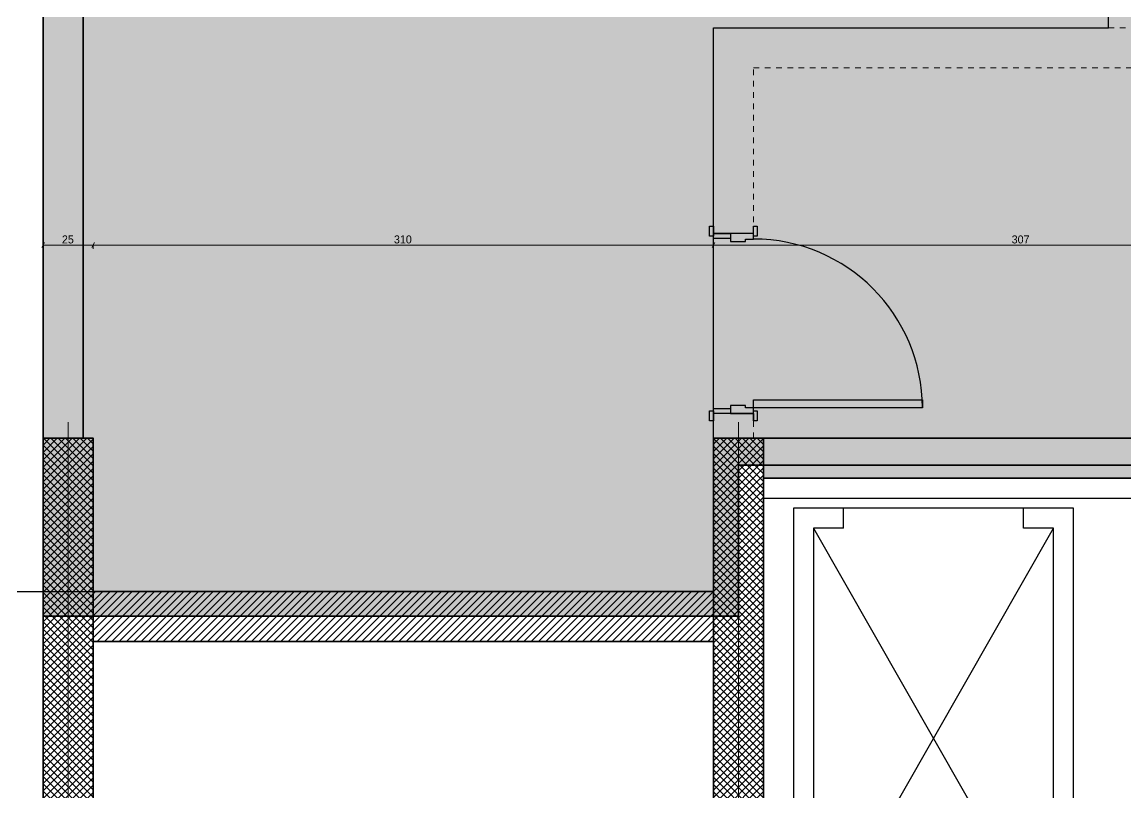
# Model space of a CAD drawing. Header units: millimetres. Extents: x -1912 to 88153, y -54123 to 4469.
# Drawn here: x 52145 to 57661, y -13173 to -9322 of the extents above; entities that cross this region are included whole.
import ezdxf

# ---------------------------------------------------------------- set-up
doc = ezdxf.new("R2010")
doc.units = ezdxf.units.MM
doc.header["$MEASUREMENT"] = 0
doc.linetypes.add('Small Dashed', pattern=[56.444444, 28.222222, -28.222222])
for name, color, linetype, lineweight in [('2D Drafting - General_Pen_No__42', 8, 'Continuous', 25), ('A - Dimensionimi_Pen_No__1', 7, 'Continuous', 13), ('A - Muret_Pen_No__7', 7, 'Continuous', 35), ('A - Perdhesa Polyine_Pen_No__6', 5, 'Continuous', 35), ('A - Pllaka Perdhes_Pen_No__42', 8, 'Continuous', 25), ('A - Shtyllat_Pen_No__1', 7, 'Continuous', 13), ('A - Shtyllat_Pen_No__7', 7, 'Continuous', 35), ('Archicad Doors_Pen_No__42', 8, 'Continuous', 25)]:
    doc.layers.add(name, color=color, linetype=linetype, lineweight=lineweight)
for name, color, linetype in [('A - Dimensionimi', 7, 'Continuous'), ('A - Muret', 7, 'Continuous'), ('A - Pllaka Perdhes', 7, 'Continuous'), ('A - Shtyllat', 7, 'Continuous')]:
    doc.layers.add(name, color=color, linetype=linetype)
for name, color, linetype, lineweight, true_color in [('A - Fill Zone_Pen_No__28', 7, 'Continuous', 35, 0xa80f02), ('A - Fill Zone_Pen_No__83', 7, 'Continuous', 13, 0xff9955), ('A - Muret_Pen_No__102', 7, 'Continuous', 13, 0xcccccc), ('A - Muret_Pen_No__62', 7, 'Continuous', 20, 0xaaaaaa)]:
    doc.layers.add(name, color=color, linetype=linetype, lineweight=lineweight, true_color=true_color)
doc.styles.add('GENERATED_STYLE_1', font='GOTHIC.TTF')
doc.dimstyles.new('GENERATED_STYLE__4', dxfattribs={"dimtxt": 40, "dimasz": 19, "dimexe": 0.18, "dimexo": 0.0625, "dimgap": 0, "dimtad": 1, "dimtih": 1, "dimtoh": 1, "dimdec": 0, "dimlfac": 0.1, "dimzin": 0, "dimdsep": 46, "dimtxsty": 'GENERATED_STYLE_1', "dimblk": 'ARROWHEAD_2', "dimblk1": 'ARROWHEAD_2', "dimblk2": 'ARROWHEAD_2', "dimcen": 0.09, "dimse1": 1, "dimse2": 1, "dimclrd": 7, "dimclre": 7, "dimclrt": 7, "dimadec": 0, "dimazin": 0, "dimtfac": 1, "dimtdec": 4, "dimtmove": 0, "dimatfit": 3, "dimfxl": 0, "dimtolj": 1, "dimtzin": 0, "dimarcsym": 0})
pattern_1 = [(45, (0, 0), (-18.384776, 18.384776), []), (135, (0, 0), (18.384776, 18.384776), [])]

# ---------------------------------------------------------------- blocks, each defined once
blk = doc.blocks.new('Slab_1', base_point=(52250, 0))
at = {"layer": 'A - Pllaka Perdhes_Pen_No__42', "color": 8, "linetype": 'Continuous', "lineweight": 25, "flags": 128}
for points in [[(52250, 0), (52250, -19000.8), (55508, -33520.5), (75434.2, -29049.3), (72314.3, -15145.1), (73150, -14957.6), (73150, 0)], [(55850, -11700.8), (59350, -11700.8), (59350, -14600.8), (55850, -14600.8)]]:
    blk.add_lwpolyline(points, close=True, dxfattribs=at)
blk = doc.blocks.new('Slab_16', base_point=(27550, 0))
at = {"layer": 'A - Pllaka Perdhes_Pen_No__42', "color": 8, "linetype": 'Continuous', "lineweight": 25, "flags": 128}
blk.add_lwpolyline([(27550, 0), (27550, -19000.8), (52100, -19000.8), (52100, -12165.8), (55600, -12165.8), (55600, -9350.8), (57575, -9350.8), (57575, -7600), (55615, -7600), (55615, -6200), (52100, -6200), (52100, 0)], close=True, dxfattribs=at)
blk = doc.blocks.new('Wall_5', base_point=(52500, -12415.8))
at = {"layer": 'A - Muret_Pen_No__102', "linetype": 'Continuous', "lineweight": 13, "true_color": 0xcccccc}
h = blk.add_hatch(dxfattribs=at)
h.set_pattern_fill('Common_Brick', color=254, style=0, pattern_type=2)
h.set_pattern_definition([(45, (0, 0), (-18.384776, 18.384776), [])])
h.paths.add_polyline_path([(52500, -12415.8), (55600, -12415.8), (55600, -12165.8), (52500, -12165.8)])
at = {"layer": 'A - Muret_Pen_No__7', "color": 7, "linetype": 'Continuous', "lineweight": 35, "flags": 128}
for points in [[(55600, -12165.8), (52500, -12165.8)], [(52500, -12415.8), (55600, -12415.8)]]:
    blk.add_lwpolyline(points, dxfattribs=at)
blk = doc.blocks.new('Wall_23', base_point=(55850, -11400.8))
at = {"layer": 'A - Muret_Pen_No__102', "linetype": 'Continuous', "lineweight": 0, "true_color": 0xcccccc}
blk.add_hatch(color=254, dxfattribs=at).paths.add_polyline_path([(55850, -11600.8), (59350, -11600.8), (59350, -11400.8), (55850, -11400.8)])
at = {"layer": 'A - Muret_Pen_No__7', "color": 7, "linetype": 'Continuous', "lineweight": 35, "flags": 128}
for points in [[(58674.6, -11400.8), (55850, -11400.8)], [(59350, -11400.8), (58924.6, -11400.8)], [(55850, -11600.8), (59350, -11600.8)]]:
    blk.add_lwpolyline(points, dxfattribs=at)
blk = doc.blocks.new('Wall_26', base_point=(55700, -9450.8))
at = {"layer": 'A - Muret', "linetype": 'Continuous', "lineweight": 0, "true_color": 0xf3f3f3}
for points in [[(55800, -9550.8), (55600, -9350.8), (55600, -9550.8)], [(55600, -9350.8), (55800, -9550.8), (55800, -9350.8)], [(55800, -9550.8), (58674.6, -9550.8), (58674.6, -9350.8), (55800, -9350.8)]]:
    blk.add_hatch(color=7, dxfattribs=at).paths.add_polyline_path(points)
at = {"layer": 'A - Muret_Pen_No__62', "color": 253, "linetype": 'Small Dashed', "lineweight": 20, "true_color": 0xaaaaaa, "flags": 128}
for points in [[(55600, -9350.8), (55600, -9550.8)], [(58674.6, -9350.8), (55600, -9350.8)], [(55800, -9550.8), (58674.6, -9550.8)]]:
    blk.add_lwpolyline(points, dxfattribs=at)
blk = doc.blocks.new('Door 26_3')
at = {"layer": 'Archicad Doors_Pen_No__42', "color": 8, "linetype": 'Continuous', "lineweight": 25}
for p, q in [((382, 0), (382, 844)), ((382, 844), (422, 844)), ((422, 844), (422, 0)), ((-487, 0), (-487, 19)), ((-487, 19), (-437, 19)), ((-437, 0), (-487, 0)), ((-450, 0), (-487, 0)), ((-450, 0), (-487, 0)), ((-422, 0), (-450, 0)), ((-450, 0), (-450, -115)), ((-450, 0), (-450, -115)), ((-450, 0), (-450, -115)), ((-437, 19), (-437, 0)), ((-422, -40), (-422, 0)), ((422, 0), (382, 0)), ((450, 0), (422, 0)), ((422, 0), (422, -40)), ((437, 19), (487, 19)), ((437, 0), (437, 19)), ((487, 0), (437, 0)), ((450, -115), (450, 0)), ((450, 0), (450, -115)), ((450, 0), (450, -115)), ((450, 0), (487, 0)), ((450, 0), (487, 0)), ((487, 19), (487, 0)), ((-410, -40), (-422, -40)), ((-410, -115), (-410, -40)), ((422, -40), (410, -40)), ((410, -40), (410, -115)), ((-450, -200), (-450, -115)), ((-450, -115), (-425, -115)), ((-450, -115), (-410, -115)), ((-450, -115), (-450, -200)), ((-450, -115), (-450, -200)), ((-425, -115), (-425, -200)), ((410, -115), (450, -115)), ((425, -200), (425, -115)), ((425, -115), (450, -115)), ((450, -115), (450, -200)), ((450, -115), (450, -200)), ((450, -115), (450, -200)), ((-487, -219), (-487, -200)), ((-487, -200), (-437, -200)), ((-450, -200), (-487, -200)), ((-450, -200), (-487, -200)), ((-437, -219), (-487, -219)), ((-425, -200), (-450, -200)), ((-437, -200), (-437, -219)), ((450, -200), (425, -200)), ((437, -200), (487, -200)), ((437, -219), (437, -200)), ((487, -219), (437, -219)), ((450, -200), (487, -200)), ((450, -200), (487, -200)), ((487, -200), (487, -219))]:
    blk.add_line(p, q, dxfattribs=at)
blk.add_arc((422, 0), 844, 90, 180, dxfattribs=at)
blk = doc.blocks.new('Wall_57', base_point=(55700, -9450.8))
at = {"layer": 'A - Muret', "linetype": 'Continuous', "lineweight": 0, "true_color": 0xf3f3f3}
for points in [[(55600, -9550.8), (55600, -10377.6), (55800, -10377.6), (55800, -9550.8)], [(55600, -11400.8), (55800, -11400.8), (55800, -11277.6), (55600, -11277.6)]]:
    blk.add_hatch(color=7, dxfattribs=at).paths.add_polyline_path(points)
at = {"layer": 'A - Muret_Pen_No__62', "color": 253, "linetype": 'Small Dashed', "lineweight": 20, "true_color": 0xaaaaaa}
for p, q in [((55600, -10377.6), (55600, -10340.6)), ((55800, -10377.6), (55800, -10340.6)), ((55685, -10377.6), (55600, -10377.6)), ((55800, -10377.6), (55685, -10377.6)), ((55600, -11277.6), (55600, -11314.6)), ((55685, -11277.6), (55600, -11277.6)), ((55800, -11277.6), (55685, -11277.6)), ((55800, -11277.6), (55800, -11314.6))]:
    blk.add_line(p, q, dxfattribs=at)
at = {"layer": 'A - Muret_Pen_No__62', "color": 253, "linetype": 'Small Dashed', "lineweight": 20, "true_color": 0xaaaaaa, "flags": 128}
for points in [[(55600, -9550.8), (55600, -10377.6)], [(55800, -10377.6), (55800, -9550.8)], [(55600, -11277.6), (55600, -11400.8)], [(55800, -11400.8), (55800, -11277.6)]]:
    blk.add_lwpolyline(points, dxfattribs=at)
at = {"layer": 'Archicad Doors_Pen_No__42', "color": 8, "linetype": 'Continuous', "lineweight": 25, "zscale": 1000, "rotation": 270}
blk.add_blockref('Door 26_3', (55800, -10827.6), dxfattribs=at)
blk = doc.blocks.new('Wall_80', base_point=(52250, -11400.8))
at = {"layer": 'A - Muret_Pen_No__102', "linetype": 'Continuous', "lineweight": 0, "true_color": 0xcccccc}
blk.add_hatch(color=254, dxfattribs=at).paths.add_polyline_path([(52450, -11400.8), (52450, -6200), (52250, -6200), (52250, -11400.8)])
at = {"layer": 'A - Muret_Pen_No__7', "color": 7, "linetype": 'Continuous', "lineweight": 35, "flags": 128}
for points in [[(52250, -6200), (52250, -11400.8)], [(52450, -11400.8), (52450, -6200)]]:
    blk.add_lwpolyline(points, dxfattribs=at)
blk = doc.blocks.new('Column_41', base_point=(52375, -15200.8))
at = {"layer": 'A - Shtyllat', "linetype": 'Continuous', "lineweight": 0, "true_color": 0x000000}
h = blk.add_hatch(dxfattribs=at)
h.set_pattern_fill('Concrete_Block', color=18, style=0, pattern_type=2)
h.set_pattern_definition(pattern_1)
h.paths.add_polyline_path([(52250, -19000.8), (52500, -19000.8), (52500, -11400.8), (52250, -11400.8)])
at = {"layer": 'A - Shtyllat_Pen_No__1', "color": 7, "linetype": 'Continuous', "lineweight": 13}
for p, q in [((52375, -15120.8), (52375, -11320.8)), ((52295, -15200.8), (52170, -15200.8)), ((52455, -15200.8), (52580, -15200.8)), ((52375, -15280.8), (52375, -19080.8))]:
    blk.add_line(p, q, dxfattribs=at)
blk.add_point((52375, -15200.8), dxfattribs=at)
at = {"layer": 'A - Shtyllat_Pen_No__7', "color": 7, "linetype": 'Continuous', "lineweight": 35, "flags": 128}
blk.add_lwpolyline([(52250, -19000.8), (52500, -19000.8), (52500, -11400.8), (52250, -11400.8)], close=True, dxfattribs=at)
blk = doc.blocks.new('*D358')
at = {"layer": 'A - Dimensionimi_Pen_No__1', "color": 7, "linetype": 'Continuous', "lineweight": 13}
for p, q in [((52257.2, -10423.7), (52242.8, -10448.7)), ((52507.2, -10423.7), (52492.8, -10448.7)), ((52250, -10436.2), (52500, -10436.2)), ((52250, -10454.9), (52250, -10436.2)), ((52500, -10454.9), (52500, -10436.2))]:
    blk.add_line(p, q, dxfattribs=at)
at = {"layer": 'A - Dimensionimi_Pen_No__1', "color": 7, "lineweight": 13, "insert": (52343.7, -10428.2), "char_height": 40, "attachment_point": 7, "style": 'GENERATED_STYLE_1'}
blk.add_mtext('\\A1;{\\pql;\\fCentury Gothic|b0|i0|c0|p0;\\W1.000000;25}', dxfattribs=at)
blk = doc.blocks.new('ARROWHEAD_2')
at = {"color": 0, "linetype": 'Continuous', "lineweight": 0}
for p, q in [((0, 0), (-1, 0)), ((-0.38, -0.66), (0.38, 0.66))]:
    blk.add_line(p, q, dxfattribs=at)
blk = doc.blocks.new('*D359')
at = {"layer": 'A - Dimensionimi_Pen_No__1', "color": 7, "linetype": 'Continuous', "lineweight": 13}
for p, q in [((52507.2, -10423.7), (52492.8, -10448.7)), ((55607.2, -10423.7), (55592.8, -10448.7)), ((52500, -10454.9), (52500, -10436.2)), ((52500, -10436.2), (55600, -10436.2)), ((55600, -10454.9), (55600, -10436.2))]:
    blk.add_line(p, q, dxfattribs=at)
at = {"layer": 'A - Dimensionimi_Pen_No__1', "color": 7, "lineweight": 13, "insert": (54003.1, -10428.2), "char_height": 40, "attachment_point": 7, "style": 'GENERATED_STYLE_1'}
blk.add_mtext('\\A1;{\\pql;\\fCentury Gothic|b0|i0|c0|p0;\\W1.000000;310}', dxfattribs=at)
blk = doc.blocks.new('*D360')
at = {"layer": 'A - Dimensionimi_Pen_No__1', "color": 7, "linetype": 'Continuous', "lineweight": 13}
for p, q in [((55607.2, -10423.7), (55592.8, -10448.7)), ((58681.8, -10423.7), (58667.4, -10448.7)), ((58674.6, -10436.2), (58674.6, -10417.4)), ((55600, -10454.9), (55600, -10436.2)), ((55600, -10436.2), (58674.6, -10436.2))]:
    blk.add_line(p, q, dxfattribs=at)
at = {"layer": 'A - Dimensionimi_Pen_No__1', "color": 7, "lineweight": 13, "insert": (57090.4, -10428.2), "char_height": 40, "attachment_point": 7, "style": 'GENERATED_STYLE_1'}
blk.add_mtext('\\A1;{\\pql;\\fCentury Gothic|b0|i0|c0|p0;\\W1.000000;307}', dxfattribs=at)
blk = doc.blocks.new('*D427')
at = {"layer": 'A - Dimensionimi_Pen_No__1', "color": 7, "linetype": 'Continuous', "lineweight": 13}
for p, q in [((55607.2, -8602.6), (55592.8, -8627.6)), ((71357.2, -8602.6), (71342.8, -8627.6)), ((71350, -8615.1), (71350, -8596.3)), ((55600, -8615.1), (71350, -8615.1)), ((55600, -8633.8), (55600, -8615.1))]:
    blk.add_line(p, q, dxfattribs=at)
at = {"layer": 'A - Dimensionimi_Pen_No__1', "color": 7, "lineweight": 13, "insert": (63404.6, -8607.1), "char_height": 40, "attachment_point": 7, "style": 'GENERATED_STYLE_1'}
blk.add_mtext('\\A1;{\\pql;\\fCentury Gothic|b0|i0|c0|p0;\\W1.000000;1,575}', dxfattribs=at)
blk = doc.blocks.new('Column_52', base_point=(52375, -15200.8))
at = {"layer": 'A - Shtyllat', "linetype": 'Continuous', "lineweight": 0, "true_color": 0x000000}
h = blk.add_hatch(dxfattribs=at)
h.set_pattern_fill('Concrete_Block', color=18, style=0, pattern_type=2)
h.set_pattern_definition(pattern_1)
h.paths.add_polyline_path([(52250, -19000.8), (52500, -19000.8), (52500, -11400.8), (52250, -11400.8)])
at = {"layer": 'A - Shtyllat_Pen_No__1', "color": 7, "linetype": 'Continuous', "lineweight": 13}
for p, q in [((52375, -15120.8), (52375, -11320.8)), ((52295, -15200.8), (52170, -15200.8)), ((52455, -15200.8), (52580, -15200.8)), ((52375, -15280.8), (52375, -19080.8))]:
    blk.add_line(p, q, dxfattribs=at)
blk.add_point((52375, -15200.8), dxfattribs=at)
at = {"layer": 'A - Shtyllat_Pen_No__7', "color": 7, "linetype": 'Continuous', "lineweight": 35, "flags": 128}
blk.add_lwpolyline([(52250, -19000.8), (52500, -19000.8), (52500, -11400.8), (52250, -11400.8)], close=True, dxfattribs=at)
blk = doc.blocks.new('Column_53', base_point=(55725, -15200.8))
at = {"layer": 'A - Shtyllat', "linetype": 'Continuous', "lineweight": 0, "true_color": 0x000000}
h = blk.add_hatch(dxfattribs=at)
h.set_pattern_fill('Concrete_Block', color=18, style=0, pattern_type=2)
h.set_pattern_definition(pattern_1)
h.paths.add_polyline_path([(55600, -19000.8), (55850, -19000.8), (55850, -11400.8), (55600, -11400.8)])
at = {"layer": 'A - Shtyllat_Pen_No__1', "color": 7, "linetype": 'Continuous', "lineweight": 13}
for p, q in [((55725, -15120.8), (55725, -11320.8)), ((55645, -15200.8), (55520, -15200.8)), ((55805, -15200.8), (55930, -15200.8)), ((55725, -15280.8), (55725, -19080.8))]:
    blk.add_line(p, q, dxfattribs=at)
blk.add_point((55725, -15200.8), dxfattribs=at)
at = {"layer": 'A - Shtyllat_Pen_No__7', "color": 7, "linetype": 'Continuous', "lineweight": 35, "flags": 128}
blk.add_lwpolyline([(55600, -19000.8), (55850, -19000.8), (55850, -11400.8), (55600, -11400.8)], close=True, dxfattribs=at)

msp = doc.modelspace()

# ---------------------------------------------------------------- hatches: boundary and pattern name
at = {"layer": 'A - Fill Zone_Pen_No__83', "linetype": 'Continuous', "lineweight": 0, "true_color": 0x190f08}
msp.add_hatch(color=28, dxfattribs=at).paths.add_polyline_path([(58799.6, -11535.1), (58799.6, -9475.8), (73150, -9475.8), (73150, -6100), (52250, -6100), (52250, -12290.3), (55724.8, -12290.3), (55724.8, -11534.7)])

# ---------------------------------------------------------------- linework, layer by layer
at = {"layer": '2D Drafting - General_Pen_No__42', "color": 8, "linetype": 'Continuous', "lineweight": 25}
msp.add_lwpolyline([(56000, -14050.8), (57400, -14050.8), (57400, -11750.8), (56000, -11750.8)], close=True, dxfattribs=at)
for points in [[(56250, -11850.8), (56250, -11750.8)], [(57150, -11850.8), (57150, -11750.8)], [(56250, -11850.8), (56100, -11850.8), (56100, -13950.8), (57300, -13950.8), (57300, -11850.8), (57150, -11850.8)], [(56100, -13950.8), (57300, -11850.8)], [(56100, -11850.8), (57300, -13950.8)]]:
    msp.add_lwpolyline(points, dxfattribs=at)
at = {"layer": 'A - Fill Zone_Pen_No__28', "color": 14, "linetype": 'Continuous', "lineweight": 35, "true_color": 0xa80f02, "flags": 128}
msp.add_lwpolyline([(58799.6, -11535.1), (58799.6, -9475.8), (73150, -9475.8), (73150, -6100), (52250, -6100), (52250, -12290.3), (55724.8, -12290.3), (55724.8, -11534.7)], close=True, dxfattribs=at)
at = {"layer": 'A - Perdhesa Polyine_Pen_No__6', "color": 5, "linetype": 'Continuous', "lineweight": 35}
msp.add_lwpolyline([(64013.2, -31612.1), (75434.2, -29049.3), (72314.3, -15145.1), (73150, -14957.6), (73150, 0), (52250, 0), (52250, -19000.8), (55508, -33520.5), (56160.8, -33374)], dxfattribs=at)
msp.add_lwpolyline([(64013.2, -31612.1), (75434.2, -29049.3), (72314.3, -15145.1), (73150, -14957.6), (73150, 0), (52250, 0), (52250, -19000.8), (55508, -33520.5), (56160.8, -33374)], dxfattribs=at)

# ---------------------------------------------------------------- block references
at = {"layer": 'A - Muret', "color": 7, "lineweight": 35}
for name, p in [('Wall_80', (52250, -11400.8)), ('Wall_23', (55850, -11400.8)), ('Wall_5', (52500, -12415.8))]:
    msp.add_blockref(name, p, dxfattribs=at)
at = {"layer": 'A - Muret', "color": 253, "lineweight": 20, "true_color": 0xaaaaaa}
for name in ['Wall_26', 'Wall_57']:
    msp.add_blockref(name, (55700, -9450.8), dxfattribs=at)
at = {"layer": 'A - Pllaka Perdhes', "color": 8, "linetype": 'Continuous', "lineweight": 25}
for name, p in [('Slab_16', (27550, 0)), ('Slab_1', (52250, 0))]:
    msp.add_blockref(name, p, dxfattribs=at)
at = {"layer": 'A - Shtyllat', "color": 7, "lineweight": 35}
for name, p in [('Column_41', (52375, -15200.8)), ('Column_52', (52375, -15200.8)), ('Column_53', (55725, -15200.8))]:
    msp.add_blockref(name, p, dxfattribs=at)

# ---------------------------------------------------------------- dimensions: what is measured, and where the dimension line sits
at = {"layer": 'A - Dimensionimi', "color": 7, "linetype": 'Continuous', "lineweight": 13}
for base, p1, p2, picture, middle in [((71350, -8615.1), (55600, -9350.8), (71350, -7775.4), '*D427', (63471.6, -8587.1)), ((52500, -10436.2), (52250, -11400.8), (52500, -11400.8), '*D358', (52374.1, -10408.2)), ((55600, -10436.2), (52500, -11400.8), (55600, -11400.8), '*D359', (54048.7, -10408.2)), ((58674.6, -10436.2), (55600, -11400.8), (58674.6, -10376), '*D360', (57136, -10408.2))]:
    dim = msp.add_linear_dim(base=base, p1=p1, p2=p2, dimstyle='GENERATED_STYLE__4', dxfattribs=at)
    dim.commit()
    dim.dimension.update_dxf_attribs({"geometry": picture, "text_midpoint": middle, "dimtype": 160})

doc.saveas('drawing.dxf')
